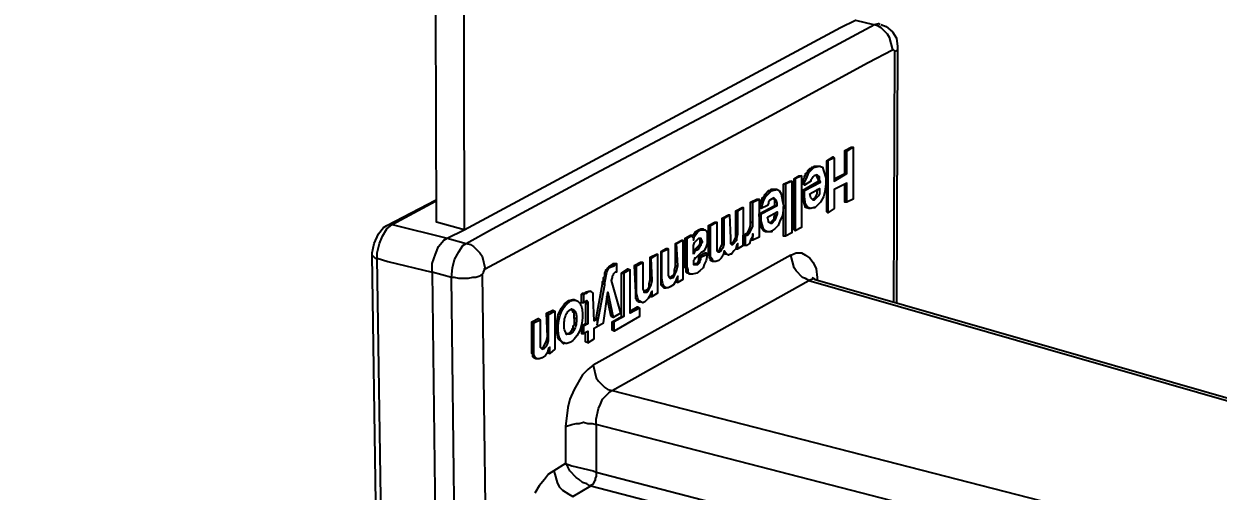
# Model space of a CAD drawing. Header units: feet. Extents: x -354 to 55127, y -297 to 4121.
# Drawn here: x 179.84 to 186.39, y 40.13 to 42.69 of the extents above; entities that cross this region are included whole.
import ezdxf
from ezdxf.enums import TextEntityAlignment as Align

# ---------------------------------------------------------------- set-up
doc = ezdxf.new("R2018")
doc.units = ezdxf.units.FT
doc.header["$MEASUREMENT"] = 0
for name, color, linetype in [('G-ANNO-TEXT', 1, 'Continuous'), ('G-TEXT', 7, 'Continuous'), ('PDF_0', 7, 'Continuous')]:
    doc.layers.add(name, color=color, linetype=linetype)
doc.styles.add('NEI-A', font='arial.ttf')
doc.styles.get("Standard").update_dxf_attribs({"font": 'arial.ttf'})

# ---------------------------------------------------------------- blocks, each defined once
blk = doc.blocks.new('DETAIL_TITLE')
at = {"style": 'NEI-A', "flags": 8}
blk.add_attdef('#', text='', height=0.2, dxfattribs=at).set_placement((0.5922, -0.5109), align=Align.MIDDLE_CENTER)
at = {"lineweight": 30, "flags": 104}
blk.add_attdef('DETAIL_TITLE', text='', height=0.2, dxfattribs=at).set_placement((0.909897, -0.525138), align=Align.BOTTOM_LEFT)
at = {"style": 'NEI-A'}
for tag, p in [('SCALE:', (0.938649, -0.73792)), ('1"_=_', (1.547399, -0.73792))]:
    blk.add_attdef(tag, text='', height=0.1, dxfattribs=at).set_placement(p, align=Align.BOTTOM_LEFT)
blk = doc.blocks.new('sub-title')
at = {"color": 153, "lineweight": 30, "flags": 106}
blk.add_attdef('SUB_TITLE', text='', height=0.1875, dxfattribs=at).set_placement((0, 0.1875), align=Align.MIDDLE_CENTER)

msp = doc.modelspace()

# ---------------------------------------------------------------- linework, layer by layer
at = {"layer": 'PDF_0', "lineweight": 25}
for points in [[(181.7515, 41.4242), (181.7515, 41.4184), (181.7573, 41.4184), (181.7689, 41.4068), (181.7805, 41.4068), (181.7805, 41.4358), (181.7921, 41.488), (181.8095, 41.5285), (181.8327, 41.5691), (181.8617, 41.5923), (182.1632, 41.517), (182.256, 41.5633), (182.1052, 41.6039), (182.0936, 45.0479, 0.257069), (181.9545, 45.2914), (180.1339, 46.4394)], [(182.0402, 45.4311, -0.257069), (182.2502, 45.0479), (182.256, 41.5633), (184.32, 42.6707), (184.4012, 42.7113), (184.4998, 42.6881), (184.5056, 42.6881), (184.5288, 42.6939), (184.5346, 42.6881)]]:
    msp.add_lwpolyline(points, format="xyb", dxfattribs=at)
for points in [[(181.8385, 37.5859), (181.7805, 41.4068), (181.8385, 41.3894), (182.082, 41.3314), (182.082, 41.3778), (182.0994, 41.43), (182.1168, 41.4706), (182.1458, 41.5054), (182.1632, 41.517), (182.2676, 41.488), (182.4125, 41.5691), (182.9749, 41.8706), (183.7518, 42.2823), (184.5056, 42.6881), (184.523, 42.6823), (184.5404, 42.6707), (184.5752, 42.636), (184.5868, 42.6186), (184.6041, 42.549), (184.6041, 42.5548), (184.6157, 42.5432), (184.6157, 42.5374), (184.6099, 41.1691)], [(184.5404, 42.6881), (184.5694, 42.6765), (184.6041, 42.6476), (184.6273, 42.6128), (184.6331, 42.5664), (184.6331, 42.5606), (184.6273, 41.1633)], [(184.6331, 42.5606), (184.6331, 42.549), (184.6273, 42.5432), (184.6157, 42.5374)], [(182.3719, 41.3488), (183.9374, 42.1895), (184.4708, 42.4794), (184.6041, 42.549)], [(184.2853, 41.9576), (184.2853, 41.83), (184.3548, 41.8706), (184.3548, 41.9924), (184.3896, 42.0156), (184.3896, 41.7315), (184.3548, 41.7141), (184.3432, 41.7141), (184.3432, 41.8126)], [(184.2853, 41.8416), (184.3432, 41.8706), (184.3432, 41.9982), (184.378, 42.0156), (184.3896, 42.0156)], [(184.3432, 41.9982), (184.3548, 41.9924)], [(184.1229, 41.8069), (184.1171, 41.8126), (184.1113, 41.8126), (184.1113, 41.8242), (184.1171, 41.8242), (184.1171, 41.8416), (184.1229, 41.8474), (184.1229, 41.859), (184.1287, 41.859), (184.1287, 41.8706), (184.1345, 41.8706), (184.1345, 41.8764), (184.1403, 41.8764), (184.1403, 41.888), (184.1461, 41.888), (184.1461, 41.8938), (184.1519, 41.8938), (184.1519, 41.8996), (184.1635, 41.8996), (184.1635, 41.9054), (184.1693, 41.9054)], [(184.1751, 41.9054), (184.1693, 41.9054), (184.1751, 41.9112), (184.1983, 41.9112), (184.2099, 41.9112)], [(184.3548, 41.7141), (184.3548, 41.8184), (184.2853, 41.7837), (184.2853, 41.6793), (184.2505, 41.6561), (184.2447, 41.6619), (184.2447, 41.9402), (184.2795, 41.9634), (184.2853, 41.9576), (184.2505, 41.9402)], [(184.2447, 41.9402), (184.2505, 41.9402), (184.2505, 41.6561)], [(184.0707, 41.8416), (184.0707, 41.5575), (184.0649, 41.5633), (184.0649, 41.8416), (184.0939, 41.859), (184.1055, 41.859), (184.0707, 41.8416), (184.0649, 41.8416)], [(184.1055, 41.859), (184.1055, 41.5749), (184.0707, 41.5575)], [(184.1519, 41.6793), (184.1461, 41.6793), (184.1287, 41.6851), (184.1229, 41.7025), (184.1113, 41.7431), (184.1113, 41.7779), (184.1983, 41.83), (184.1983, 41.8358), (184.1925, 41.8532), (184.1867, 41.859), (184.1867, 41.8648)], [(184.3432, 41.8706), (184.3548, 41.8706)], [(183.9722, 41.7837), (183.9838, 41.7779), (183.9954, 41.7605), (184.0012, 41.7199), (184.007, 41.6967), (184.007, 41.6851), (184.0012, 41.6387), (183.9896, 41.6155), (183.978, 41.5865), (183.9606, 41.5691), (183.9432, 41.5575), (183.9432, 41.5517), (183.92, 41.5517), (183.9084, 41.5517), (183.8968, 41.5575), (183.8852, 41.5749), (183.8794, 41.6155), (183.8736, 41.6387), (183.8736, 41.6503), (183.9606, 41.6967), (183.9606, 41.7257), (183.9548, 41.7315)], [(183.8852, 41.6793), (183.8794, 41.6851), (183.8794, 41.7025), (183.8852, 41.7083), (183.8852, 41.7257), (183.891, 41.7257), (183.891, 41.7373), (183.8968, 41.7373), (183.8968, 41.7431), (183.9026, 41.7489), (183.9026, 41.7547), (183.9084, 41.7547), (183.9084, 41.7605), (183.9142, 41.7605), (183.9142, 41.7663), (183.92, 41.7721), (183.9258, 41.7721), (183.9258, 41.7779), (183.9316, 41.7779)], [(183.92, 41.5517), (183.9084, 41.5575), (183.8968, 41.5691), (183.8852, 41.6097), (183.8852, 41.6503), (183.9722, 41.6967), (183.9722, 41.7083), (183.9664, 41.7257), (183.9548, 41.7373), (183.9316, 41.7257), (183.9258, 41.7141), (183.9258, 41.7083), (183.92, 41.6967), (183.8852, 41.6793), (183.891, 41.6967), (183.8968, 41.7199), (183.9084, 41.7431), (183.9432, 41.7779), (183.949, 41.7779), (183.9722, 41.7837), (183.9664, 41.7837), (183.9374, 41.7837), (183.9316, 41.7779), (183.9432, 41.7779)], [(184.007, 41.7083), (184.007, 41.8126), (184.0417, 41.83), (184.0533, 41.83), (184.0185, 41.8126), (184.007, 41.8126)], [(184.0185, 41.8126), (184.0185, 41.5285), (184.007, 41.5285), (184.007, 41.6909)], [(184.0533, 41.83), (184.0533, 41.5459), (184.0185, 41.5285)], [(184.1113, 41.7779), (184.1229, 41.7779)], [(184.1113, 41.7721), (184.1229, 41.7663)], [(184.1809, 41.7315), (184.1693, 41.7315), (184.1809, 41.7373), (184.1925, 41.7605), (184.1925, 41.7837), (184.1983, 41.7837)], [(184.2099, 41.8242), (184.2041, 41.8242), (184.1983, 41.83)], [(181.8095, 37.6033), (181.7515, 41.4242), (181.7515, 41.4358), (181.7631, 41.488), (181.7863, 41.5401), (181.8153, 41.5749), (181.8327, 41.5865), (182.0994, 41.7257)], [(181.8327, 41.5865), (181.8443, 41.5923), (181.8617, 41.5923), (182.0994, 41.7199)], [(183.7344, 41.488), (183.7229, 41.488), (183.7344, 41.4996), (183.746, 41.5227), (183.746, 41.6677), (183.7808, 41.6851), (183.7866, 41.6851), (183.7866, 41.4764), (183.7866, 41.5343), (183.7924, 41.5343), (183.7982, 41.5401), (183.8098, 41.5459), (183.8214, 41.5691), (183.8272, 41.5865), (183.8272, 41.7141), (183.862, 41.7315), (183.8736, 41.7315), (183.8736, 41.5227), (183.8388, 41.5054), (183.833, 41.5054), (183.833, 41.5112)], [(183.8388, 41.5054), (183.8388, 41.5401), (183.8388, 41.5285), (183.8272, 41.5054), (183.8214, 41.488), (183.804, 41.4764), (183.7982, 41.4764), (183.7982, 41.5285), (183.804, 41.5343), (183.8098, 41.5343), (183.8214, 41.5459), (183.8388, 41.5807), (183.8388, 41.7141), (183.8736, 41.7315)], [(183.8272, 41.7141), (183.8388, 41.7141)], [(183.6939, 41.43), (183.6823, 41.4474), (183.6765, 41.4242), (183.6649, 41.4068), (183.6533, 41.3952), (183.6359, 41.3894), (183.6243, 41.3894), (183.6185, 41.401), (183.6069, 41.4126), (183.6069, 41.5865), (183.6417, 41.6039), (183.6417, 41.4474), (183.6475, 41.4416), (183.6591, 41.4416), (183.6649, 41.4474), (183.6707, 41.459), (183.6765, 41.4648), (183.6823, 41.4822), (183.6823, 41.6271), (183.7113, 41.6445), (183.7171, 41.517), (183.7171, 41.488), (183.7229, 41.4822), (183.7287, 41.4822), (183.7518, 41.5054), (183.7518, 41.517), (183.7576, 41.5401), (183.7576, 41.6677), (183.7866, 41.6851)], [(183.6591, 41.4416), (183.6475, 41.4474), (183.6591, 41.4532), (183.6591, 41.459), (183.6707, 41.4822), (183.6707, 41.6271), (183.7055, 41.6445), (183.7113, 41.6445)], [(183.746, 41.6677), (183.7576, 41.6677)], [(183.8736, 41.6503), (183.8852, 41.6503)], [(183.8736, 41.6387), (183.8852, 41.6387)], [(183.9606, 41.6561), (183.9606, 41.6503), (183.9548, 41.6329), (183.9548, 41.6213), (183.9374, 41.6039), (183.9432, 41.5981)], [(183.9606, 41.6967), (183.9722, 41.6967)], [(184.1693, 41.6851), (184.1809, 41.6851)], [(183.6301, 41.3894), (183.6185, 41.3894), (183.6069, 41.3952), (183.6069, 41.401), (183.6011, 41.4068), (183.6011, 41.4184), (183.5953, 41.4242), (183.5953, 41.5865), (183.6301, 41.6039), (183.6417, 41.6039)], [(183.5953, 41.5865), (183.6069, 41.5865)], [(183.6707, 41.6271), (183.6823, 41.6271)], [(183.8272, 41.6039), (183.8388, 41.6039)], [(183.5025, 41.3198), (183.4909, 41.3198), (183.4909, 41.3256), (183.4793, 41.3256), (183.4793, 41.3314), (183.4735, 41.3314), (183.4735, 41.3546), (183.4677, 41.3546), (183.4677, 41.517), (183.4967, 41.5343), (183.5083, 41.5343)], [(183.4677, 41.517), (183.4793, 41.517)], [(183.5141, 41.5343), (183.5257, 41.5517), (183.5431, 41.5633)], [(183.5547, 41.5633), (183.5431, 41.5633), (183.5547, 41.5691), (183.5663, 41.5691), (183.5721, 41.5633)], [(183.5431, 41.517), (183.5489, 41.5112), (183.5489, 41.4996)], [(183.746, 41.5401), (183.7576, 41.5401)], [(183.7866, 41.5343), (183.7924, 41.5343), (183.7982, 41.5285)], [(183.7982, 41.5401), (183.8098, 41.5343)], [(183.9374, 41.5575), (183.9432, 41.5575)], [(183.375, 41.459), (183.3634, 41.459), (183.3344, 41.4416), (183.3344, 41.2618), (183.3402, 41.2618), (183.3402, 41.256), (183.3518, 41.2444), (183.3576, 41.2444), (183.3634, 41.2444), (183.3518, 41.256), (183.346, 41.2676), (183.3402, 41.2966), (183.3402, 41.4416), (183.375, 41.459), (183.375, 41.314), (183.3808, 41.3024), (183.3866, 41.2966), (183.3982, 41.3024), (183.404, 41.3024), (183.4214, 41.3372), (183.4272, 41.3662), (183.4214, 41.488), (183.4561, 41.5054), (183.4561, 41.2908), (183.4272, 41.2734), (183.4272, 41.3082), (183.4214, 41.2966), (183.4156, 41.2792), (183.404, 41.2618), (183.3866, 41.2502), (183.375, 41.2444), (183.3634, 41.2444)], [(183.3982, 41.3024), (183.3866, 41.3024), (183.3924, 41.3082), (183.404, 41.314), (183.4098, 41.3256), (183.4098, 41.343), (183.4156, 41.3662), (183.4156, 41.488), (183.4503, 41.5054), (183.4561, 41.5054)], [(183.4156, 41.488), (183.4214, 41.488)], [(183.4677, 41.4764), (183.4793, 41.4764)], [(183.5605, 41.4996), (183.5489, 41.4996), (183.5489, 41.488), (183.5431, 41.4764), (183.5257, 41.459), (183.5141, 41.4474)], [(183.5373, 41.4532), (183.5315, 41.4532), (183.5315, 41.459), (183.5257, 41.459)], [(183.6707, 41.4996), (183.6823, 41.4996)], [(183.7982, 41.4764), (183.7866, 41.4764), (183.7576, 41.459), (183.7576, 41.488), (183.7518, 41.4822), (183.746, 41.459), (183.7344, 41.4474), (183.7229, 41.43), (183.7171, 41.43), (183.7055, 41.4242), (183.6939, 41.43), (183.6881, 41.43), (183.6823, 41.4358)], [(183.746, 41.459), (183.7576, 41.459)], [(184.1809, 41.2908), (184.1751, 41.2966), (184.1635, 41.2908), (184.1461, 41.285), (184.1287, 41.2966), (184.1113, 41.3024), (184.0765, 41.3372), (184.0649, 41.3546), (184.0475, 41.4242), (182.9633, 40.8212), (182.9343, 40.798), (182.9053, 40.769), (182.859, 40.6878), (182.8358, 40.6357), (182.8242, 40.5893), (182.8126, 40.4849), (182.8126, 40.282), (182.7488, 40.2414), (182.7198, 40.224), (182.6966, 40.195), (182.6676, 40.1602), (182.6444, 40.1196)], [(182.9807, 41.0763), (183.0155, 41.2676), (183.0155, 41.2792), (183.0213, 41.2792), (183.0213, 41.3024), (183.0271, 41.3082), (183.0271, 41.3256), (183.0329, 41.3372), (183.0329, 41.343), (183.0387, 41.343), (183.0445, 41.3546), (183.0503, 41.3604), (183.0677, 41.372), (183.0735, 41.3778), (183.0793, 41.3778), (183.0909, 41.3778)], [(182.9865, 41.0763), (182.9865, 41.0415), (183.0271, 41.2618), (183.0271, 41.2734), (183.0387, 41.3314), (183.0503, 41.3546), (183.0619, 41.3604), (183.0793, 41.3662), (183.0909, 41.3778), (183.0909, 41.3314), (183.0851, 41.3314), (183.0735, 41.3198), (183.0735, 41.314), (183.0677, 41.3082), (183.0677, 41.3024), (183.0619, 41.285), (183.1141, 41.1053), (183.0735, 41.0821)], [(183.2358, 41.3836), (183.2242, 41.3836), (183.1894, 41.3662), (183.1952, 41.2213), (183.1952, 41.1865), (183.201, 41.1865), (183.201, 41.1749), (183.2068, 41.1749), (183.2126, 41.1691), (183.2184, 41.1691), (183.2242, 41.1691)], [(183.259, 41.2213), (183.2474, 41.2271), (183.2532, 41.2329), (183.2648, 41.2386), (183.2706, 41.2502), (183.2706, 41.2676), (183.2764, 41.2908), (183.2764, 41.4126), (183.3112, 41.43), (183.317, 41.43)], [(183.2764, 41.4126), (183.2822, 41.4068)], [(183.3344, 41.4416), (183.3402, 41.4416)], [(183.5199, 41.372), (183.5257, 41.3778), (183.5315, 41.3778), (183.5373, 41.3836), (183.5431, 41.3952), (183.5431, 41.4184), (183.5779, 41.4358), (183.5837, 41.4358), (183.5895, 41.43)], [(183.5257, 41.3778), (183.5373, 41.372)], [(183.5431, 41.4184), (183.5489, 41.4184), (183.5547, 41.4126)], [(183.5953, 41.4416), (183.6069, 41.4416)], [(184.0475, 41.4242), (184.0765, 41.4358), (184.1055, 41.4358), (184.1287, 41.4242), (184.1519, 41.4068), (184.1693, 41.3836), (184.1867, 41.3488), (184.1925, 41.3024), (184.1925, 41.2908)], [(182.3545, 41.3198), (182.3835, 39.2094), (182.3719, 39.2094), (182.3661, 39.2036), (182.3661, 39.1804), (182.3719, 39.1572), (182.3835, 39.134), (182.3893, 39.1166), (182.4067, 39.0934), (182.4357, 39.0644), (182.4531, 39.0586), (182.4299, 39.0528), (182.4241, 39.0528), (182.3893, 39.047), (182.3313, 39.0354), (182.2444, 39.0238), (182.2154, 39.018), (182.2154, 39.0238), (182.2328, 39.047), (182.2792, 39.1166), (182.3139, 39.163), (182.3429, 39.192), (182.3661, 39.2036)], [(183.0677, 41.372), (183.0793, 41.3662)], [(183.0793, 41.0067), (183.0677, 41.0125), (183.0677, 41.0589), (183.1199, 41.0879), (183.1199, 41.3256), (183.1547, 41.3488), (183.1662, 41.343)], [(183.1662, 41.1169), (183.2068, 41.1401), (183.2184, 41.1343), (183.1662, 41.1053), (183.1662, 41.343), (183.1315, 41.3256), (183.1315, 41.0879), (183.0793, 41.0589), (183.0677, 41.0589)], [(183.1199, 41.3256), (183.1315, 41.3256)], [(183.1894, 41.3662), (183.201, 41.3662)], [(183.4156, 41.3662), (183.4272, 41.3662)], [(183.4677, 41.3604), (183.4793, 41.3604)], [(182.9633, 40.8212), (182.9807, 40.7516), (182.9923, 40.7342), (183.0271, 40.6994), (183.0445, 40.6878), (183.0677, 40.682), (184.1461, 41.285), (187.4162, 40.3458), (187.4336, 40.3516), (187.451, 40.3516)], [(183.0155, 41.2676), (183.0213, 41.2676), (183.0271, 41.2618)], [(183.2764, 41.2908), (183.288, 41.285)], [(183.3344, 41.2966), (183.3402, 41.2966)], [(183.4156, 41.2792), (183.4272, 41.2734)], [(184.1635, 41.3024), (184.1809, 41.2908), (187.451, 40.3516), (187.4625, 40.3458), (187.4915, 40.3284), (187.5089, 40.2994), (187.5205, 40.2414), (187.5205, 40.2356), (187.5147, 39.9689), (187.5147, 39.9573), (187.5379, 39.9457), (187.5553, 39.9283), (187.5611, 39.9167), (187.5669, 39.9109), (187.5669, 39.8877)], [(182.8068, 40.9372), (182.7952, 40.943), (182.772, 40.9661), (182.7604, 41.0241), (182.7662, 41.0647), (182.772, 41.0995), (182.7894, 41.1343), (182.8068, 41.1575), (182.83, 41.1749), (182.8532, 41.1807), (182.859, 41.1807), (182.8706, 41.1749)], [(182.9111, 41.1633), (182.8995, 41.1633), (182.8995, 41.2097), (182.9053, 41.2155), (182.9169, 41.2155), (182.9227, 41.2213), (182.9401, 41.2271), (182.9459, 41.2271), (182.9517, 41.2271), (182.9343, 41.2213), (182.9285, 41.2155), (182.9227, 41.2155), (182.9111, 41.2039), (182.9111, 41.1633), (182.9169, 41.1691), (182.9285, 41.1749), (182.9285, 41.1691), (182.9343, 41.1691), (182.9343, 41.0473), (182.9111, 41.0357), (182.9111, 40.9951), (182.9343, 41.0067), (182.9343, 40.943), (182.9227, 40.9487), (182.9227, 41.0009)], [(182.8995, 41.2097), (182.9053, 41.2097), (182.9111, 41.2039)], [(182.9169, 41.2155), (182.9285, 41.2155), (182.9227, 41.2213)], [(182.9343, 40.943), (182.9691, 40.9661), (182.9691, 41.0241), (183.0213, 41.0531), (183.0445, 41.2213), (183.0735, 41.0821), (183.0619, 41.0879), (183.0387, 41.1981)], [(182.9691, 41.0705), (182.9749, 41.0763), (182.9865, 41.0763), (182.9691, 41.0647), (182.9633, 41.1923), (182.9633, 41.2155), (182.9517, 41.2271)], [(183.1952, 41.2213), (183.201, 41.2155)], [(183.2764, 41.1981), (183.288, 41.1981)], [(182.6966, 40.914), (182.685, 40.914), (182.6908, 40.9198), (182.7082, 40.9545), (182.714, 40.9777), (182.7082, 41.1053), (182.743, 41.1227), (182.7546, 41.1169)], [(182.8706, 41.0763), (182.859, 41.0763), (182.859, 41.1111), (182.8532, 41.1111), (182.8532, 41.1227), (182.8474, 41.1227), (182.8474, 41.1285), (182.8416, 41.1285)], [(182.9227, 41.1691), (182.9227, 41.0473), (182.8995, 41.0357), (182.8995, 40.9951), (182.9111, 40.9951)], [(182.9227, 41.1633), (182.9343, 41.1575)], [(183.2184, 41.1343), (183.2184, 41.0879), (183.0793, 41.0067), (183.0793, 41.0589)], [(182.6618, 40.856), (182.6502, 40.856), (182.6386, 40.8618), (182.6386, 40.8676), (182.6328, 40.8676), (182.6328, 40.885), (182.627, 40.885), (182.627, 41.0589), (182.6618, 41.0763), (182.6734, 41.0705)], [(182.627, 41.0589), (182.6386, 41.0531)], [(182.7082, 41.1053), (182.7198, 41.0995)], [(182.859, 41.0763), (182.859, 41.0415), (182.8532, 41.0357), (182.8532, 41.0183), (182.8474, 41.0183), (182.8474, 41.0125), (182.8416, 41.0067), (182.8416, 41.0009), (182.8358, 41.0009), (182.83, 40.9951), (182.8184, 40.9893), (182.8126, 40.9951)], [(183.1199, 41.0879), (183.1315, 41.0879)], [(182.7604, 41.0241), (182.772, 41.0241)], [(182.8995, 41.0357), (182.9111, 41.0357)], [(182.9227, 41.0473), (182.9343, 41.0473)], [(182.714, 40.9777), (182.7198, 40.9777)], [(182.627, 40.9082), (182.6386, 40.9082)], [(182.714, 40.8908), (182.7256, 40.885)], [(182.8126, 40.4849), (182.8474, 40.4965), (182.8706, 40.5023), (182.8879, 40.5023), (182.9111, 40.5081), (182.9343, 40.5023), (182.9575, 40.5023), (182.9807, 40.4965), (182.9807, 40.2356), (186.4363, 39.3369), (186.5059, 39.3369), (186.5175, 39.3427), (186.5233, 39.3485)], [(182.7488, 40.2414), (182.7546, 40.224), (182.7662, 40.1776), (182.7778, 40.1544), (182.7952, 40.137), (182.83, 40.1138), (182.8532, 40.1022), (182.9517, 40.1602), (186.4015, 39.2615), (186.3088, 39.2036), (186.3203, 39.1978), (186.3261, 39.192), (186.3377, 39.1862), (186.3609, 39.1398), (186.3609, 39.1282)], [(182.9807, 40.2356), (182.9807, 40.2124), (182.9749, 40.2008), (182.9749, 40.195), (182.9633, 40.1718), (182.9575, 40.166), (182.9459, 40.1602)]]:
    msp.add_lwpolyline(points, dxfattribs=at)
for points in [[(184.1751, 41.859), (184.1693, 41.8532), (184.1635, 41.8416), (184.1577, 41.8358), (184.1577, 41.83), (184.1229, 41.8069), (184.1229, 41.8242), (184.1345, 41.8474), (184.1461, 41.8764), (184.1751, 41.9054), (184.1809, 41.9054), (184.2041, 41.9112), (184.2215, 41.9054), (184.2273, 41.888), (184.2389, 41.8474), (184.2389, 41.8126), (184.2331, 41.7721), (184.2273, 41.7431), (184.2099, 41.7141), (184.1809, 41.6851), (184.1751, 41.6851), (184.1577, 41.6793), (184.1403, 41.6851), (184.1287, 41.7025), (184.1229, 41.7431), (184.1229, 41.7779), (184.2099, 41.8242), (184.2041, 41.8358), (184.2041, 41.8532), (184.1925, 41.8648)], [(184.1519, 41.7605), (184.2041, 41.7895), (184.2041, 41.7605), (184.1983, 41.7489), (184.1751, 41.7257), (184.1693, 41.7257), (184.1577, 41.7373)], [(183.92, 41.6329), (183.9722, 41.6619), (183.9722, 41.6503), (183.9606, 41.6155), (183.9432, 41.5981), (183.9374, 41.5981), (183.9258, 41.6039), (183.9258, 41.6097)], [(183.5315, 41.3256), (183.5083, 41.3198), (183.4967, 41.3198), (183.4851, 41.3314), (183.4851, 41.343), (183.4793, 41.3604), (183.4793, 41.517), (183.5083, 41.5343), (183.5083, 41.5227), (183.5141, 41.517), (183.5141, 41.5054), (183.5199, 41.5285), (183.5373, 41.5517), (183.5547, 41.5633), (183.5779, 41.5633), (183.5837, 41.5575), (183.5895, 41.5459), (183.5895, 41.488), (183.5837, 41.4706), (183.5721, 41.4474), (183.5547, 41.4358), (183.5257, 41.4068), (183.5199, 41.4068), (183.5199, 41.401), (183.5141, 41.3952), (183.5141, 41.372), (183.5373, 41.372), (183.5489, 41.3836), (183.5489, 41.3894), (183.5547, 41.401), (183.5547, 41.4126), (183.5895, 41.43), (183.5895, 41.4242), (183.5837, 41.3952), (183.5721, 41.372), (183.5663, 41.3546), (183.5489, 41.3372)], [(183.5141, 41.43), (183.5141, 41.4764), (183.5199, 41.4938), (183.5431, 41.517), (183.5547, 41.517), (183.5547, 41.5112), (183.5605, 41.4996), (183.5605, 41.4938), (183.5547, 41.4822), (183.5547, 41.4764), (183.5489, 41.4706), (183.5373, 41.4532), (183.5257, 41.4474), (183.5199, 41.4416)], [(182.2908, 41.4822), (182.3081, 41.4706), (182.3429, 41.4358), (182.3545, 41.4184), (182.3719, 41.3488), (182.3661, 41.3488), (182.3661, 41.343), (182.3603, 41.3314), (182.3603, 41.3256), (182.3429, 41.3082), (182.3197, 41.3024), (182.3023, 41.3024), (182.2792, 41.2966), (182.227, 41.2966), (182.2038, 41.3024), (182.1864, 41.3024), (182.1922, 41.3546), (182.2038, 41.401), (182.227, 41.4416), (182.2502, 41.4764), (182.2676, 41.488)], [(183.2474, 41.1691), (183.2358, 41.1633), (183.2126, 41.1749), (183.2068, 41.1923), (183.201, 41.2155), (183.201, 41.3662), (183.2358, 41.3836), (183.2358, 41.2386), (183.2416, 41.2271), (183.2416, 41.2213), (183.259, 41.2213), (183.2648, 41.2271), (183.2822, 41.2618), (183.288, 41.285), (183.2822, 41.4068), (183.317, 41.43), (183.317, 41.2155), (183.288, 41.1981), (183.288, 41.2271), (183.2822, 41.2213), (183.2764, 41.2039), (183.2648, 41.1865)], [(184.6215, 38.2701), (185.3347, 38.0961), (185.3463, 38.1367), (182.2154, 39.018), (182.1864, 41.3024), (182.082, 41.3314), (182.1168, 38.4846), (183.433, 38.1367), (183.433, 38.1309), (183.6417, 38.2295), (183.8678, 38.2933), (184.1113, 38.3223), (184.3606, 38.3165)], [(182.685, 40.8618), (182.6676, 40.856), (182.656, 40.856), (182.6444, 40.8676), (182.6386, 40.8792), (182.6386, 41.0531), (182.6734, 41.0705), (182.6734, 40.9198), (182.685, 40.9082), (182.6966, 40.914), (182.7082, 40.9256), (182.714, 40.9372), (182.7198, 40.9545), (182.7198, 41.0995), (182.7546, 41.1169), (182.7546, 40.9082), (182.7256, 40.885), (182.7256, 40.9198), (182.7198, 40.914), (182.714, 40.8908), (182.7024, 40.8734)], [(182.9807, 40.4965), (182.9807, 40.5255), (182.9923, 40.5835), (183.0039, 40.6067), (183.0155, 40.6357), (183.0503, 40.6704), (183.0677, 40.682), (186.5233, 39.795), (186.4943, 39.766), (186.4827, 39.7428), (186.4653, 39.7196), (186.4595, 39.6906), (186.4479, 39.6616), (186.4421, 39.6326), (186.4421, 39.6036)], [(182.9807, 40.2356), (182.9807, 40.2124), (182.9749, 40.2008), (182.9749, 40.1892), (182.9691, 40.1834), (182.9633, 40.1718), (182.9517, 40.1602), (182.9459, 40.1602), (182.9285, 40.1718), (182.9053, 40.1776), (182.8879, 40.195), (182.8706, 40.2066), (182.8358, 40.2414), (182.8242, 40.2646), (182.8126, 40.282), (182.8474, 40.2704), (182.9633, 40.2414)]]:
    msp.add_lwpolyline(points, close=True, dxfattribs=at)
msp.add_circle((183.5112, 41.0908), 9.1637, dxfattribs=at)
for points, knots in [([(182.7727, 41.0221), (182.7716, 41.041), (182.774, 41.0615), (182.7845, 41.1007), (182.7927, 41.12), (182.8036, 41.1366)], [0, 0, 0, 0, 0.1658054, 0.1658054, 0.3268556, 0.3268556, 0.3268556, 0.3268556]), ([(182.8036, 41.1366), (182.8122, 41.1499), (182.8219, 41.1602), (182.8383, 41.1719), (182.8451, 41.1751), (182.8552, 41.1774), (182.8589, 41.1778), (182.8662, 41.1773), (182.8697, 41.1765), (182.873, 41.1752)], [0, 0, 0, 0, 0.1384612, 0.1384612, 0.2325839, 0.2325839, 0.2842006, 0.2842006, 0.3345208, 0.3345208, 0.3345208, 0.3345208]), ([(182.8195, 41.1062), (182.8235, 41.1128), (182.8279, 41.118), (182.8356, 41.1241), (182.8387, 41.1258), (182.8443, 41.1275), (182.8467, 41.1278), (182.8504, 41.1274), (182.8516, 41.1271), (182.8539, 41.1264), (182.8551, 41.1258), (182.8561, 41.1252)], [0, 0, 0, 0, 0.0673794, 0.0673794, 0.1133948, 0.1133948, 0.1483001, 0.1483001, 0.1652585, 0.1652585, 0.1827544, 0.1827544, 0.1827544, 0.1827544]), ([(182.8561, 41.1252), (182.8584, 41.1239), (182.8603, 41.1222), (182.8644, 41.1173), (182.8663, 41.1137), (182.8697, 41.1052), (182.8709, 41.0998), (182.8723, 41.0882), (182.8724, 41.0818), (182.8719, 41.0755)], [0, 0, 0, 0, 0.0224941, 0.0224941, 0.0561267, 0.0561267, 0.1026889, 0.1026889, 0.1570588, 0.1570588, 0.1570588, 0.1570588]), ([(182.873, 41.1752), (182.8772, 41.1735), (182.8808, 41.171), (182.8883, 41.1641), (182.8917, 41.1593), (182.8984, 41.1466), (182.9013, 41.1375), (182.9048, 41.1167), (182.9052, 41.1059), (182.9047, 41.0953)], [0, 0, 0, 0, 0.0388533, 0.0388533, 0.0892054, 0.0892054, 0.163809, 0.163809, 0.2388192, 0.2388192, 0.2388192, 0.2388192]), ([(182.8057, 41.0411), (182.8045, 41.0517), (182.8052, 41.0634), (182.81, 41.0861), (182.814, 41.097), (182.8195, 41.1062)], [0, 0, 0, 0, 0.0937225, 0.0937225, 0.1879062, 0.1879062, 0.1879062, 0.1879062]), ([(182.8716, 41.0768), (182.8729, 41.0662), (182.8722, 41.0546), (182.8674, 41.0319), (182.8633, 41.0209), (182.8578, 41.0117)], [0, 0, 0, 0, 0.0934111, 0.0934111, 0.1878301, 0.1878301, 0.1878301, 0.1878301]), ([(182.9047, 41.0959), (182.9058, 41.077), (182.9034, 41.0565), (182.8929, 41.0173), (182.8847, 40.998), (182.8738, 40.9813)], [0, 0, 0, 0, 0.1657191, 0.1657191, 0.3267478, 0.3267478, 0.3267478, 0.3267478]), ([(182.8042, 40.9427), (182.8001, 40.9443), (182.7964, 40.9468), (182.789, 40.9537), (182.7856, 40.9585), (182.7789, 40.9711), (182.776, 40.9802), (182.7725, 41.001), (182.7721, 41.0119), (182.7726, 41.0225)], [0, 0, 0, 0, 0.0388185, 0.0388185, 0.0890379, 0.0890379, 0.1633587, 0.1633587, 0.2387734, 0.2387734, 0.2387734, 0.2387734]), ([(182.8212, 40.9926), (182.8189, 40.9939), (182.817, 40.9956), (182.8129, 41.0005), (182.811, 41.004), (182.8076, 41.0126), (182.8064, 41.018), (182.805, 41.0296), (182.8049, 41.036), (182.8054, 41.0423)], [0, 0, 0, 0, 0.0224599, 0.0224599, 0.0560015, 0.0560015, 0.1026312, 0.1026312, 0.15711, 0.15711, 0.15711, 0.15711]), ([(182.8578, 41.0117), (182.8539, 41.0051), (182.8494, 40.9999), (182.8417, 40.9938), (182.8386, 40.992), (182.833, 40.9904), (182.8306, 40.9901), (182.8269, 40.9904), (182.8257, 40.9907), (182.8234, 40.9915), (182.8222, 40.992), (182.8212, 40.9926)], [0, 0, 0, 0, 0.0675497, 0.0675497, 0.1136547, 0.1136547, 0.1485639, 0.1485639, 0.165519, 0.165519, 0.1830066, 0.1830066, 0.1830066, 0.1830066]), ([(182.8738, 40.9813), (182.8651, 40.9681), (182.8554, 40.9577), (182.8389, 40.946), (182.8322, 40.9428), (182.822, 40.9404), (182.8183, 40.9401), (182.811, 40.9405), (182.8076, 40.9413), (182.8042, 40.9427)], [0, 0, 0, 0, 0.1388567, 0.1388567, 0.2331898, 0.2331898, 0.2847211, 0.2847211, 0.3349438, 0.3349438, 0.3349438, 0.3349438])]:
    msp.add_open_spline(points, degree=3, knots=knots, dxfattribs=at)

# ---------------------------------------------------------------- block references
at = {"layer": 'G-ANNO-TEXT'}
ref = msp.add_blockref('DETAIL_TITLE', (61.1371, 1018.0946), dxfattribs=dict(at, xscale=128.9267043143703, yscale=128.9267043143703, zscale=128.9267043143703))
lines = msp.add_mtext('{\\LDC BLOCK TYPE-2 (3) STRINGS (52) MODULES [580W-NORTH MOTOR GAP] }', dxfattribs={"layer": '0', "insert": (178.4471, 989.0683), "char_height": 988.137813, "attachment_point": 1})
ref.add_attrib('DETAIL_TITLE', '', (178.4471, 989.0683)).embed_mtext(lines)
at = {"layer": 'G-TEXT'}
ref = msp.add_blockref('sub-title', (-251.2189, 104.6376), dxfattribs=dict(at, xscale=5.485316049832718, yscale=5.485316049832718, zscale=5.485316049832718))
lines = msp.add_mtext('{\\LTYPICAL 54-MODULE SHORT TRACKER  WIRING DETAIL}', dxfattribs={"layer": 'G-ANNO-TEXT', "insert": (-221.2581, 117.1338), "char_height": 92.112391, "attachment_point": 1})
ref.add_attrib('SUB_TITLE', '', (-221.2581, 117.1338), dxfattribs={"flags": 104}).embed_mtext(lines)
ref = msp.add_blockref('sub-title', (115.6277, 52.293), dxfattribs=dict(at, xscale=5.485316049832718, yscale=5.485316049832718, zscale=5.485316049832718))
lines = msp.add_mtext('{\\LTYPICAL 3x90-MODULE TRACKER WIRING DETAIL}', dxfattribs={"layer": 'G-ANNO-TEXT', "insert": (129.6663, 67.5178), "char_height": 92.112391, "attachment_point": 1})
ref.add_attrib('SUB_TITLE', '', (129.6663, 67.5178), dxfattribs={"flags": 104}).embed_mtext(lines)

doc.saveas('drawing.dxf')
